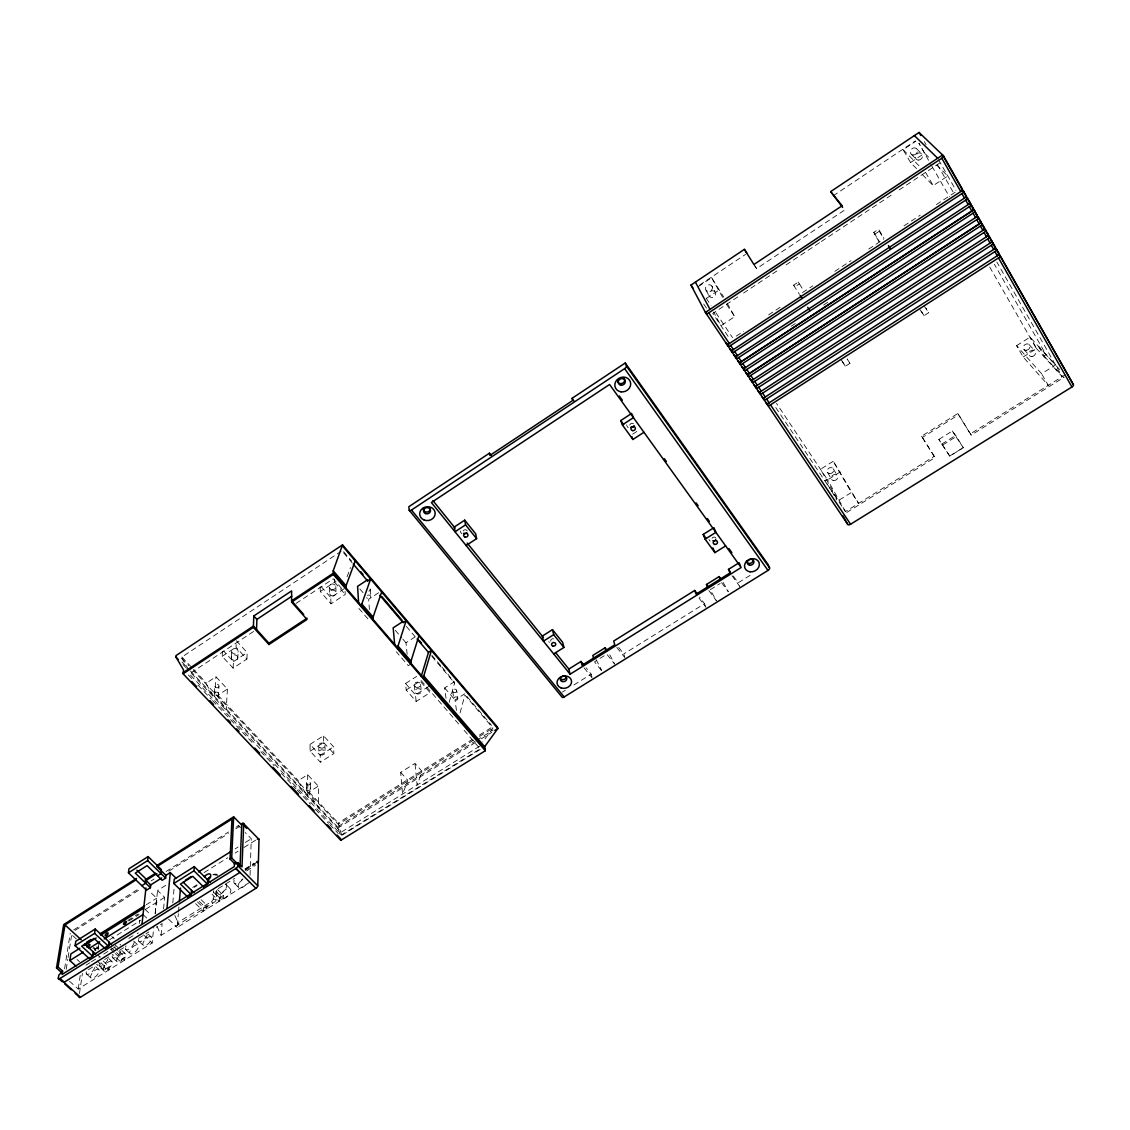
<?xml version="1.0" encoding="UTF-8"?>
<svg xmlns="http://www.w3.org/2000/svg" width="1130" height="1130" viewBox="0 0 1130 1130"><rect width="100%" height="100%" fill="white"/><g stroke="black" fill="none" stroke-linecap="round" stroke-linejoin="round"><path stroke-width="0.75" stroke-dasharray="5 3.75" d="M250.055 875.284L251.256 838.728L245.224 832.584M246.919 659.073L247.188 652.589L236.34 640.767L236.015 647.207L246.919 659.073L233.105 668.141L222.172 656.346L222.483 651.487M237.809 658.07A3.277 2.768 2.2 0 0 233.26 655.146A3.277 2.768 2.2 0 0 232.596 659.906A3.277 2.768 2.2 0 0 237.809 658.07L238.133 651.586A3.249 2.754 2.3 0 0 233.613 648.677A3.249 2.754 2.3 0 0 232.95 653.423A3.249 2.754 2.3 0 0 238.133 651.586M217.483 889.522L223.486 895.454L223.316 898.731L216.084 891.612M213.386 892.078L219.404 897.997L219.22 901.288L211.988 894.169M233.105 668.141L233.458 661.615L223.669 651.035M231.311 657.349L231.664 650.866M227.427 689.06L226.212 710.078L217.864 696.56L217.949 695.261L227.427 689.06L215.943 676.785L206.437 683.043L206.338 684.328L214.516 697.676L215.943 676.785M157.126 926.487L161.039 935.329L212.779 903.11A3.687 1.695 -45.7 0 0 216.452 899.423L217.031 889.367L234.743 878.307M174.839 915.441L178.78 924.269L177.339 922.885L211.338 901.698A2.331 1.074 -45.7 0 0 213.217 899.127L213.711 890.751M201.14 899.72L207.171 905.61L206.96 908.916L198.499 900.652M197.524 901.98L203.555 907.87L203.344 911.161L194.869 902.927M218.5 694.06A2.076 1.737 2.5 0 0 215.59 692.224A2.076 1.737 2.5 0 0 215.194 695.218A2.076 1.737 2.5 0 0 218.5 694.06L218.994 686.277A2.062 1.737 2.6 0 0 216.127 684.455A2.062 1.737 2.6 0 0 215.717 687.436A2.062 1.737 2.6 0 0 218.994 686.277M214.361 693.622L214.898 685.825M249.815 882.248L177.184 927.448L178.342 913.76M178.484 912.037L178.907 906.91M172.791 902.898L174.274 886.259M161.039 935.329L162.141 923.634L156.237 927.32M163.539 908.944L164.641 897.347L157.55 890.511L166.209 885.058M188.738 669.85L181.817 658.296L181.944 657.024L341.048 551.355M69.509 981.207L78.21 989.033L152.155 943.027L153.807 926.614M155.135 913.393L156.675 898.209L149.527 891.358M155.206 913.916L157.55 890.511M139.456 923.408L139.823 920.145M118.876 951.432L125.02 957.124L124.667 960.133L116.051 952.138M125.02 957.124L121.503 959.313L121.136 962.322L112.506 954.356M103.084 960.938L109.243 966.602L108.805 969.992L100.16 962.054M109.243 966.602L105.74 968.791L105.302 972.181L96.643 964.257M98.056 949.355L99.2 941.078M79.481 993.425L82.419 973.424M78.21 989.033L80.696 972.28M66.204 969.286L67.814 959.201M68.083 957.52L71.543 935.668M64.579 968.763L70.244 933.338M460.08 712.818L464.896 695.12L492.948 728.045L482.764 741.972M449.189 702.281L454.599 683.029L447.607 673.763M347.037 576.865L350.484 567.543M699.512 285.141L745.574 254.363M833.191 195.815L915.371 140.897M698.312 286.554L711.603 277.683L723.779 297.176M916.515 168.61L910.568 162.55L903.138 149.711L915.823 141.236M706.307 298.504L719.556 289.69M910.568 162.55L924.623 153.2L930.71 159.189M753.908 264.491L756.591 268.629L844.746 209.996M737.706 296.936L712.762 313.462L729.627 338.661M743.568 293.037L778.796 269.703M786.127 264.83L819.886 242.456M821.355 241.481L893.251 193.823M899.127 189.939L940.216 162.692M253.629 631.458L189.374 673.918L341.472 834.929L480.123 748.851L461.958 727.805M296.131 603.378L333.294 578.814L343.153 590.227M727.141 303.165L734.726 316.654L720.968 325.737L713.637 312.12M922.476 174.684L933.182 185.617L947.788 175.969L936.812 165.178M222.172 656.346L236.015 647.207M345.074 591.371L345.215 594.465L330.991 603.816L320.313 591.555L334.565 582.148L334.452 579.068M798.288 282.105L799.348 283.898L794.701 286.964L793.613 285.17L798.288 282.105L804.08 291.342M879.027 241.862L873.787 232.328L878.547 229.178L883.928 238.133M874.507 234.376L879.267 231.24L878.547 229.178M233.458 661.615L247.188 652.589M330.991 603.816L330.779 597.572L344.918 588.264M736.223 336.147L743.582 331.316M768.598 314.875L780.378 307.134M802.455 292.613L812.753 285.848M834.83 271.327L851.017 260.691M868.688 249.08L883.406 239.405M904.014 225.859L920.201 215.223M936.389 204.572L956.997 191.027M378.607 592.77L368.677 599.267L369.397 609.564M791.127 326.259L797.031 322.403M823.572 305.044L829.477 301.202M632.645 434.188L638.139 430.601M407.139 654.214L405.981 642.772L415.812 636.444M841.172 359.764L845.381 366.261L849.958 363.323L847.147 358.888M919.651 309.21L924.043 315.68L928.733 312.671L926.049 308.207M411.292 663.734L408.283 665.655L396.305 651.784M310.044 744.388L323.519 735.785L333.632 746.831L333.859 753.611L320.341 762.185L310.129 751.168L310.044 744.388L320.2 755.363L320.341 762.185M406.193 690.02L420.134 681.136L430.064 692.619L416.151 701.448L406.193 690.02L405.557 683.481L416.645 676.404M310.129 751.168L323.689 742.537L323.519 735.785M320.2 755.363L333.632 746.831M416.151 701.448L415.459 694.865L429.301 686.08M307.628 774.714L307.869 796.594L298.32 781.96L298.32 780.618L307.628 774.714L318.321 786.141L318.745 808.105L309.041 793.345L309.027 791.989L318.321 786.141M446.039 698.312L444.683 687.916L454.415 681.757M73.648 929.905L139.188 888.477M151.109 880.934L154.076 879.055M165.997 871.527L228.557 831.977M236.001 827.259L238.981 825.38M75.06 930.414L140.53 889.042M168.808 871.173L228.331 833.559M235.774 828.855L240.238 826.044M833.248 461.252L820.507 469.275L838.192 500.717L851.384 492.482L833.248 461.252L858.631 503.373L851.384 492.482M1016.605 345.639L1030.066 337.15L1055.547 364.976L1041.563 373.705L1016.605 345.639L1023.173 356.995L1048.273 385.358L1041.563 373.705M456.449 710.403L455.009 699.95L464.713 693.834M146.222 904.791L156.675 898.209M235.139 848.87L238.063 847.02M245.394 842.415L251.256 838.728M989.725 267.061L1036.168 348.082L1038.64 346.529L1059.785 369.722M840.31 471.902L827.598 479.897L776.494 403.382M1023.173 356.995L1036.606 348.563L1030.066 337.15M127.817 920.484L138.128 914.001M145.502 909.382L164.641 897.347M204.078 872.572L227.723 857.712M235.111 853.079L238.063 851.215M243.967 847.5L257.273 839.152M128.792 920.978L139.075 914.523M192.679 887.417L198.47 883.787M94.426 949.285L98.494 946.742M109.624 939.765L140.431 920.442M194.19 887.403L197.086 885.581M1038.64 346.529L1044.035 355.978L1046.055 354.721L994.386 264.279M846.751 512.483L935.019 457.565L921.543 436.236L957.845 413.509L971.193 435.064L1064.333 377.138M921.543 436.236L922.377 437.437L958.72 414.682M85.951 965.19L90.047 962.619M91.417 961.757L99.624 956.63L98.169 955.288M103.678 954.101L116.983 945.782M128.806 938.38L134.724 934.68M245.069 868.857L253.996 863.278M245.055 869.563L256.948 862.134M400.67 772.355L407.436 779.87L407.563 781.211L402.548 794.093L400.67 772.355L414.993 763.414L421.73 770.971L421.871 772.313L417.111 785.039L414.993 763.414M245.125 870.453L255.451 863.998M88.324 969.724L95.711 965.119M104.567 959.596L110.472 955.909M119.328 950.372L123.763 947.604M138.524 938.38L148.863 931.939M246.552 870.933L255.408 865.41M938.861 439.429L952.35 430.996L956.376 436.477L963.311 447.748L949.765 456.153L938.861 439.429L949.765 456.153M941.756 444.09L955.245 435.686L963.311 447.748M710.29 589.676L720.177 583.518M942.787 444.952L956.376 436.477M341.472 834.929L338.223 822.993L471.93 739.698M479.36 735.065L492.736 726.745L489.375 722.79M203.555 907.87L207.171 905.61M219.404 897.997L223.486 895.454M473.611 740.079L338.266 824.363L193.484 670.697M479.572 736.379L492.948 728.045L492.736 726.745M480.222 749.444L340.653 836.073L337.531 826.892L475.165 741.224M476.662 740.291L493.118 730.051M775.759 407.534L845.452 511.579L934.185 456.365M957.845 413.509L970.303 433.878L1064.771 375.089M337.573 828.276L475.363 742.537M481.352 738.808L491.833 732.282M562.387 692.083L565.268 690.289M573.913 684.921L591.202 674.172L586.117 667.816M624.537 656.459L623.788 653.917L704.527 603.717L699.611 597.092M731.958 575.664L739.74 586.428L738.201 582.783L753.06 573.546M479.713 746.153L341.373 832.104L187.905 669.695M949.694 456.04L963.226 447.635M216.395 874.253L213.245 874.549L217.313 874.535L214.361 874.366M213.245 874.549L216.254 874.253M217.313 874.535L213.994 874.309L215.816 874.281M213.994 874.309L216.649 874.295M212.963 874.691L214.46 874.691M213.217 899.127L216.452 899.423M214.658 874.973L217.822 875.27M77.024 959.483L79.481 961.715M86.473 973.933L90.909 977.959M97.109 960.867L105.74 968.791M99.482 965.825L103.904 969.865M98.903 969.568A5.805 2.543 -47.4 0 0 91.417 974.244A5.805 2.543 -47.4 0 0 94.397 977.492A5.805 2.543 -47.4 0 0 98.903 969.568L94.496 965.529A5.82 2.528 -47.3 0 1 92.872 970.854A5.82 2.528 -47.3 0 1 87.293 974.328A5.82 2.528 -47.3 0 1 87.01 970.204M72.687 935.584L76.374 938.959M111.898 961.461A5.805 2.557 -47.2 0 0 104.384 966.164A5.805 2.557 -47.2 0 0 107.435 969.385A5.805 2.557 -47.2 0 0 111.898 961.461L107.505 957.407A5.82 2.543 -47.2 0 1 103.564 964.949A5.82 2.543 -47.2 0 1 99.426 963.269M93.578 947.858L96.078 950.16M110.429 949.073L114.13 952.491M115.359 953.635L121.503 959.313M112.548 957.675L116.955 961.743M124.95 953.325A5.805 2.571 -47 0 0 117.407 958.042A5.805 2.571 -47 0 0 120.514 961.235A5.805 2.571 -47 0 0 124.95 953.325L120.557 949.242A5.82 2.557 -47 0 1 116.672 956.785A5.82 2.557 -47 0 1 112.463 955.118M115.274 945.076L117.76 947.392M113.961 946.869L117.647 950.288M111.121 947.576L114.822 951.008M111.771 936.445L114.257 938.762M125.656 949.483L130.063 953.579M138.849 941.262L143.228 945.372M133.679 941.064L138.058 945.16A5.805 2.585 -46.9 0 1 133.651 953.056A5.805 2.585 -46.9 0 1 130.473 949.906A5.805 2.585 -46.9 0 1 138.058 945.16M151.222 936.954A5.805 2.599 -46.7 0 0 143.609 941.714A5.805 2.599 -46.7 0 0 146.858 944.835A5.805 2.599 -46.7 0 0 151.222 936.954L146.858 932.829A5.82 2.599 -46.6 0 1 145.389 938.098A5.82 2.599 -46.6 0 1 139.725 941.629A5.82 2.599 -46.6 0 1 139.258 937.575M143.538 934.891L152.155 943.027M143.044 914.58L146.688 918.04M144.965 909.24L151.01 915.003M168.624 919.241L177.184 927.448M211.338 901.698L212.779 903.11M216.353 894.649L220.661 898.901M916.515 148.666L921.6 153.694M225.958 884.479L230.252 888.731M234.447 883.363L238.755 887.643A6.992 3.263 -45.3 0 0 247.286 883.194M911.26 154.245L916.303 159.302M903.138 149.711L919.665 166.435M237.992 825.211L240.407 827.669M188.357 674.991L191.987 678.819M198.032 685.218L211.324 699.272M212.525 700.558L253.629 744.02M260.875 751.69L274.18 765.759M281.427 773.428L295.933 788.768M297.148 790.054L310.439 804.108M315.27 809.221L328.576 823.29M329.776 824.575L338.237 833.516M181.944 657.024L192.439 668.183M193.597 669.412L206.437 683.043M217.949 695.261L298.32 780.618M309.027 791.989L338.223 822.993M181.817 658.296L188.823 665.74M181.987 662.025L189.233 669.695M190.433 670.966L337.531 826.892M183.074 664.581L186.69 668.409M323.689 742.537L333.859 753.611M1044.035 355.978L1063.443 377.265M1036.168 348.082L1062.214 376.686L996.9 262.118M1029.148 344.594L1034.798 350.823M1024.077 349.594L1029.67 355.851M405.557 683.481L415.459 694.865M321.217 586.583L330.779 597.572M358.93 608.491L370.245 621.599M421.08 680.472L460.814 726.491M334.565 582.148L345.215 594.465M359.806 588.914L363.14 592.798M395.302 630.314L401.715 637.8M402.774 639.043L405.981 642.772M444.683 687.916L455.009 699.95M343.647 551.723L351.614 561.073M431.716 655.103L440.799 665.768M441.929 667.096L446.463 672.435M466.944 696.476L482.651 714.895M483.767 716.208L488.245 721.477M343.633 552.824L352.193 562.881M406.362 626.43L414.88 636.43M431.886 656.375L454.599 683.029M584.041 667.844L592.205 678.042M601.414 670.486L594.521 661.827L606.81 654.157L614.649 664.101L609.098 653.479M618.746 647.476L623.788 653.917M616.825 647.419L624.904 657.731M970.303 433.878L971.193 435.064M699.046 598.109L704.965 606.076M708.877 590.552L716.477 600.878L710.502 590.284M721.59 582.642L728.2 591.71M733.342 576.074L738.201 582.783M924.326 306.202L928.733 312.671M703.707 304.027L706.631 308.405M706.151 298.179L711.024 305.481M715.912 312.784L732.523 337.63M829.872 488.132L824.971 480.815L827.301 479.36L845.452 511.579M726.548 304.323L734.726 316.654M847.429 359.425L849.958 363.323M793.613 285.17L799.447 294.393M842.556 361.84L845.381 366.261M922.377 437.437L935.019 457.565M754.84 265.861L756.591 268.629M952.35 430.996L955.245 435.686M873.787 232.328L879.168 241.255M921.36 311.216L924.043 315.68M879.267 231.24L883.773 238.741M925.569 172.41L933.182 185.617M833.276 468.795L837.302 475.772M924.623 153.2L918.874 143.171L931.007 164.641M931.897 166.181L949.412 196.747M924.326 141.645L926.077 144.711M937.462 164.641L953.226 192.227M938.55 159.768L955.966 190.32M723.129 582.416L728.285 591.484M827.556 472.397L831.539 479.402M831.68 491.07L836.652 499.912M711.603 277.683L723.228 298.405M711.942 286.13A3.588 3.235 -33.9 0 1 709.004 291.455A3.588 3.235 -33.9 0 1 705.897 286.78A3.588 3.235 -33.9 0 1 711.942 286.13L715.248 292.105A3.616 3.263 -33.6 0 1 712.296 297.458A3.616 3.263 -33.6 0 1 709.174 292.755A3.616 3.263 -33.6 0 1 715.248 292.105M705.968 290.113L709.23 296.102M596.089 659.567L601.612 670.203M704.527 603.717L705.939 607.417M591.202 674.172L591.88 676.743M456.718 690.656A2.02 1.695 -8 0 1 453.85 692.464A2.02 1.695 -8 0 1 453.554 689.526A2.02 1.695 -8 0 1 456.718 690.656L457.805 698.368A2.034 1.709 -8 0 1 454.924 700.176A2.034 1.709 -8 0 1 454.613 697.238A2.034 1.709 -8 0 1 457.805 698.368M452.706 691.108L453.752 698.82M420.586 684.427L421.306 690.967M414.286 685.133L414.978 691.673M370.202 589.323L370.725 596.612M335.808 586.456L336.062 592.643M329.282 587.19L329.494 593.377M324.96 745.249L325.129 752.029M320.186 586.908L320.313 591.555M318.745 745.955L318.886 752.75M310.298 783.147L310.369 788.571M306.357 783.599L306.414 789.023M549.491 642.349A4.562 3.87 -12.9 0 1 548.728 641.628M550.818 641.204A2.091 1.78 -12.9 0 1 553.728 638.86M461.972 533.784A4.732 4.181 -9.8 0 1 460.32 531.001M463.258 530.902A2.175 1.921 -9.8 0 1 467.255 530.931M710.205 541.072A4.704 4.026 -22.2 0 1 708.976 539.363M712.055 538.247A2.161 1.85 -22.2 0 1 715.954 538.275M628.266 427.733A4.873 4.351 -22.7 0 1 626.726 424.767M629.777 425.035A2.246 2.006 -22.7 0 1 633.436 423.722M238.755 887.643A6.992 3.263 -45.3 0 1 242.3 879.281M243.007 878.9A7.006 3.249 -45.2 0 1 235.817 883.745A7.006 3.249 -45.2 0 1 234.645 879.055M225.138 884.126A7.006 3.235 -45.5 0 1 225.167 889.748A7.006 3.235 -45.5 0 1 217.864 895.045A7.006 3.235 -45.5 0 1 216.593 890.327M94.51 950.132A4.562 1.978 -47 0 1 95.542 950.81M96.544 946.997A8.56 3.701 -47 0 1 98.607 949.186M92.942 948.31A8.56 3.701 -47 0 1 94.256 947.604M94.383 949.638A8.56 3.701 -47.1 0 1 98.875 948.466M137.126 933.606A1.963 0.876 -46.6 0 1 138.524 933.027M99.779 957.491A1.963 0.862 -47.1 0 1 100.372 956.7M119.992 944.44A1.963 0.862 -46.9 0 1 120.599 945.047M134.06 942.533A5.82 2.585 -46.8 0 1 129.244 948.96A5.82 2.585 -46.8 0 1 125.289 947.999M125.557 946.954A5.82 2.585 -46.8 0 1 126.094 945.796M367.377 595.383A2.119 1.836 -3.9 0 1 370.428 595.863A2.119 1.836 -3.9 0 1 369.567 598.476A2.119 1.836 -3.9 0 1 366.657 597.544M370.075 588.857A2.105 1.822 -3.8 0 1 368.874 591.244M223.867 898.873A6.992 3.249 -45.6 0 0 230.746 889.437A6.992 3.249 -45.6 0 0 221.777 893.166A6.992 3.249 -45.6 0 0 223.867 898.873M833.502 480.561A3.418 2.882 -28.3 0 0 837.627 476.465A3.418 2.882 -28.3 0 0 832.132 475.73A3.418 2.882 -28.3 0 0 833.502 480.561M829.519 473.555A3.39 2.867 -28.4 0 0 833.601 469.473A3.39 2.867 -28.4 0 0 828.135 468.738A3.39 2.867 -28.4 0 0 829.519 473.555M1031.987 356.529A3.602 2.966 -36.8 0 0 1035.278 351.43A3.602 2.966 -36.8 0 0 1029.416 352.066A3.602 2.966 -36.8 0 0 1031.987 356.529M1026.379 350.272A3.574 2.952 -37 0 0 1029.642 345.187A3.574 2.952 -37 0 0 1023.822 345.822A3.574 2.952 -37 0 0 1026.379 350.272M918.803 160.079A3.856 3.333 -45 0 0 922.137 154.372A3.856 3.333 -45 0 0 915.893 155.036A3.856 3.333 -45 0 0 918.803 160.079M913.746 155.008A3.828 3.305 -45.3 0 0 917.052 149.344A3.828 3.305 -45.3 0 0 910.865 149.993A3.828 3.305 -45.3 0 0 913.746 155.008M307.106 784.672A1.978 1.624 -2 0 0 310.298 783.57A1.978 1.624 -2 0 0 307.586 781.889A1.978 1.624 -2 0 0 307.106 784.672M307.162 790.096A1.992 1.624 -2.1 0 0 310.369 788.994A1.992 1.624 -2.1 0 0 307.643 787.299A1.992 1.624 -2.1 0 0 307.162 790.096M330.511 589.083A3.291 2.853 -1.9 0 0 335.794 587.205A3.291 2.853 -1.9 0 0 331.33 584.168A3.291 2.853 -1.9 0 0 330.511 589.083M330.723 595.284A3.305 2.867 -1.9 0 0 336.048 593.391A3.305 2.867 -1.9 0 0 331.542 590.354A3.305 2.867 -1.9 0 0 330.723 595.284M319.917 747.665A3.136 2.585 -2.3 0 0 324.946 745.927A3.136 2.585 -2.3 0 0 320.68 743.215A3.136 2.585 -2.3 0 0 319.917 747.665M320.072 754.459A3.15 2.599 -2.4 0 0 325.129 752.707A3.15 2.599 -2.4 0 0 320.835 749.995A3.15 2.599 -2.4 0 0 320.072 754.459M415.43 686.913A3.164 2.67 -6.3 0 0 420.558 685.119A3.164 2.67 -6.3 0 0 416.334 682.308A3.164 2.67 -6.3 0 0 415.43 686.913M416.108 693.453A3.178 2.684 -6.4 0 0 421.278 691.659A3.178 2.684 -6.4 0 0 417.027 688.834A3.178 2.684 -6.4 0 0 416.108 693.453"/><path stroke-width="1.5" d="M291.611 602.078L291.625 590.877L253.798 615.963L253.374 627.362L268.926 644.51L307.007 619.48L291.611 602.078L333.35 574.464L333.209 570.777L342.531 544.872L175.969 655.626L175.828 656.897L183.526 669.878L183.131 673.819L340.808 840.324L485.321 750.73L484.685 746.676L423.778 675.952L431.42 650.499L428.482 652.377L421.264 676.263M268.926 644.51L268.954 643.224L253.431 626.091L183.272 672.505M75.117 993.27L78.987 996.759A2.345 1.031 -47.8 0 0 80.498 997.211L255.889 888.335A2.359 1.116 -45.3 0 0 257.767 885.736L258.36 863.56L256.948 862.134L256.962 861.427L258.403 862.162L259.01 839.392L243.699 823.728A2.288 1.031 -44.4 0 0 241.961 823.502L246.679 828.318M256.538 629.537L256.891 619.381L253.798 615.963M243.699 823.728L242.004 866.908L238.006 862.896L235.972 864.168L236.057 862.374L231.692 857.981L233.628 816.835L157.098 865.368L156.971 866.611L165.912 875.312L165.658 878.095L162.169 880.298L147.055 865.637L135.275 873.109L150.431 887.7L146.519 890.172L128.453 872.812L128.947 868.786L148.087 856.597L161.392 869.549L160.997 873.575L157.508 875.778M240.04 866.456L241.721 825.098L233.628 816.835M136.349 879.677L65.003 924.905L58.068 966.998L62.602 971.08L58.817 975.148L58.308 978.185A2.373 1.003 -47.5 0 0 59.819 978.622L235.972 868.377A2.373 1.088 -45.1 0 0 237.879 865.778L238.006 862.896M156.971 866.611L231.975 819.066L230.04 859.026L234.404 863.405L234.263 866.639L91.742 955.895M210.265 882.417L194.275 866.625L174.218 879.267L173.836 883.476L187.538 896.81L191.182 894.536L180.461 884.084L192.792 876.329L203.485 886.824L207.595 884.253L207.864 880.044M203.485 886.824L203.541 885.878M191.182 894.536L191.493 890.299M207.595 884.253L193.965 870.82L194.275 866.625M187.538 896.81L187.608 895.85M179.345 901.782L180.489 888.095M166.958 908.365L170.277 872.572L165.983 875.27M150.431 887.7L150.728 884.917L146.053 880.425M141.97 924.397L145.954 887.926M128.453 872.812L147.649 860.594L148.087 856.597M92.618 956.234L81.671 946.191L94.072 938.394L104.991 948.494L108.537 946.276L109.102 941.94L95.217 929.044L75.767 941.29L75.103 945.641L89.086 958.438L92.618 956.234L93.239 951.884M104.991 948.494L105.118 947.519M89.086 958.438L89.228 957.463M75.103 945.641L94.595 933.366L95.217 929.044M76.007 966.122L69.848 960.528L70.893 953.89L79.806 948.282M62.602 971.08L62.051 974.484L88.776 957.746M61.034 972.068L56.5 967.972L63.69 924.58L136.504 878.42M411.292 663.734L411.023 661.149L418.905 635.78M398.24 648.578L398 646.021L406.122 620.751L403.156 622.672L379.821 595.284M373.281 619.621L373.098 617.093L381.686 592.021M361.967 606.499L361.812 603.999L370.626 579.012L367.631 580.99L353.295 564.167M346.204 588.207L346.091 585.736L355.201 560.89M484.685 746.676L497.822 728.553L497.61 727.254L342.531 544.872M842.641 207.426L830.649 191.62L919.071 132.45L943.423 155.799A2.952 1.13 -31.4 0 1 941.813 158.242L708.75 312.841A2.754 1.102 -34.6 0 1 705.925 313.377L690.981 285.057L744.388 249.335L747.015 253.403M489.417 453.201L408.82 506.734L409.23 510.252L561.85 696.899A2.429 1.243 -39.2 0 0 564.167 696.956L767.99 570.424A2.528 1.3 -34.5 0 0 769.572 567.896L767.92 564.308L625.243 363.013L572.02 398.353L572.698 400.486L489.897 455.447L489.417 453.201L491.381 455.729M409.23 510.252A2.585 1.031 -39.3 0 0 411.475 510.026L624.636 368.634A2.698 1.088 -35.9 0 0 626.472 366.106L625.243 363.013M256.891 619.381L291.78 596.273M291.611 600.821L333.308 573.235L485.109 749.374M183.131 673.819L253.374 627.362M268.954 643.224L306.993 618.223M464.727 520.153L454.246 527.032L455.009 531.778L465.546 524.871L464.727 520.153L475.744 533.897L476.606 538.657L466.111 545.508M730.63 345.455L961.927 193.611A2.924 1.172 -30.9 0 0 963.509 191.154L962.647 190.32L727.268 344.947L727.819 345.95A2.726 1.144 -34.4 0 0 730.63 345.455L733.342 349.495A2.726 1.144 -34.3 0 1 730.517 349.975L729.98 348.958M643.945 432.282L632.913 439.471L622.362 424.894L620.766 420.558L631.769 413.34M622.362 424.894L633.422 417.648L632.32 414.781M734.684 351.501L965.656 200.151A2.924 1.187 -30.9 0 0 967.224 197.708L966.362 196.86L731.322 350.964L731.873 351.981A2.726 1.144 -34.3 0 0 734.684 351.501L737.381 355.512A2.726 1.144 -34.3 0 1 734.557 355.992L734.02 354.975M738.723 357.518L969.356 206.677A2.91 1.187 -30.8 0 0 970.924 204.219L970.063 203.372L735.362 356.967L735.898 357.984A2.726 1.158 -34.3 0 0 738.723 357.518L741.407 361.515L971.828 211.013A2.91 1.187 -30.7 0 0 973.382 208.556L970.924 204.219M742.749 363.521L973.057 213.174A2.91 1.201 -30.7 0 0 974.611 210.717L973.749 209.855L739.373 362.942L739.924 363.973A2.712 1.158 -34.2 0 0 742.749 363.521L745.419 367.504A2.712 1.158 -34.2 0 1 742.594 367.942L742.043 366.925M746.76 369.482L976.744 219.644A2.91 1.201 -30.6 0 0 978.283 217.186L977.422 216.31L743.37 368.903L743.935 369.934A2.712 1.172 -34.2 0 0 746.76 369.482L749.416 373.451L979.187 223.938A2.896 1.201 -30.6 0 0 980.727 221.48L978.283 217.186M750.744 375.443L980.402 226.085A2.896 1.201 -30.5 0 0 981.956 223.627L981.08 222.751L747.368 374.835L747.919 375.866A2.698 1.172 -34.1 0 0 750.744 375.443L753.399 379.383A2.698 1.172 -34.1 0 1 750.574 379.821L750.009 378.776M754.727 381.361L984.061 232.498A2.896 1.215 -30.4 0 0 985.6 230.04L984.71 229.164L751.337 380.754L751.902 381.785A2.698 1.187 -34.1 0 0 754.727 381.361L757.368 385.302A2.698 1.187 -34 0 1 754.543 385.726L753.978 384.68M758.682 387.265L987.691 238.896A2.882 1.215 -30.4 0 0 989.23 236.438L988.34 235.548L755.292 386.63L755.857 387.675A2.698 1.187 -34 0 0 758.682 387.265L761.323 391.192A2.698 1.187 -34 0 1 758.484 391.602L757.919 390.542M403.029 621.443L393.169 627.828L394.751 645.287M762.637 393.141L991.307 245.267A2.882 1.229 -30.3 0 0 992.832 242.809L991.956 241.905L759.233 392.506L759.798 393.551A2.684 1.187 -34 0 0 762.637 393.141L765.25 397.054A2.684 1.201 -33.9 0 1 762.425 397.449L761.846 396.404M766.564 399.003L994.923 251.609A2.867 1.229 -30.2 0 0 996.434 249.151L995.558 248.247L763.16 398.339L763.739 399.399A2.684 1.201 -33.9 0 0 766.564 399.003L769.177 402.902A2.684 1.201 -33.9 0 1 766.338 403.283L765.773 402.224M770.476 404.837L998.51 257.923A2.867 1.243 -30.1 0 0 1000.022 255.465L999.146 254.547L767.072 404.159L767.651 405.232A2.684 1.201 -33.9 0 0 770.476 404.837L850.593 524.235L1071.932 386.983A2.754 1.356 -28.3 0 0 1073.316 384.511L1000.022 255.465M145.233 879.776L155.516 873.264M145.106 881.033L156.858 873.589M141.843 885.68L145.756 883.208L146.194 879.168L136.914 870.213M552.485 629.65L542.259 636.105L543.403 641.176L553.672 634.693L552.485 629.65L562.698 642.391L563.927 647.462L553.686 653.903M705.12 539.151L703.185 534.434L713.906 527.668L715.883 532.357L705.12 539.151L714.895 552.641L725.63 545.903M150.248 885.214L161.689 877.982M173.836 883.476L193.965 870.82M86.487 942.349L90.965 939.524M99.934 933.903L144.725 905.723M185.32 880.199L191.182 876.513M198.499 871.908L230.732 851.625M84.27 945.485L96.163 937.999M100.626 935.202L143.75 908.082M56.5 967.972L58.068 966.998M230.04 859.026L231.692 857.981M69.848 960.528L83.295 952.096M89.27 948.338L99.722 941.77M104.2 938.959L143.044 914.58M207.228 879.239L210.124 877.417M234.404 863.405L236.057 862.374M570.099 674.215L431.377 502.525L609.579 384.483L741.167 567.528L570.099 674.215L568.842 669.045L581.018 661.446L584.083 665.259M697.648 594.437L694.71 590.453L613.703 641.049L614.791 644.835L582.007 665.288L581.018 661.446M694.71 590.453L696.094 594.126L730.008 572.966L728.483 569.365L739.105 562.74L740.475 565.932M607.22 650.569L605.044 647.815L592.826 655.442L593.674 658.635M707.691 587.515L706.49 584.478L719.132 576.597L720.7 578.758M494.827 730.418L497.822 728.553L342.588 546.044M59.989 978.509L64.156 982.253L239.8 872.515L235.789 868.49M59.819 978.622L80.498 997.211M58.308 978.185L62.192 981.673M64.777 983.99L71.232 989.795M65.003 924.905L81.247 939.835M84.75 944.087L95.697 954.144M94.595 933.366L108.537 946.276M109.059 942.307L111.517 944.581M914.368 135.6L937.674 158.242M147.649 860.594L165.658 878.095M183.187 882.177L193.908 892.658M170.277 872.572L176.195 878.335M961.404 188.131L962.266 188.978A2.924 1.172 -31 0 1 960.684 191.422L941.813 158.242M968.834 201.197L969.695 202.058A2.91 1.187 -30.8 0 1 968.128 204.502L965.656 200.151M972.52 207.694L973.382 208.556M976.193 214.163L977.069 215.039A2.91 1.201 -30.6 0 1 975.515 217.483L973.057 213.174M979.851 220.604L980.727 221.48M235.972 868.377L255.889 888.335M983.51 227.031L984.385 227.907A2.896 1.215 -30.5 0 1 982.846 230.365L980.402 226.085M237.879 865.778L257.767 885.736M987.14 233.416L988.016 234.305A2.882 1.215 -30.4 0 1 986.476 236.763L984.061 232.498M990.756 239.786L991.631 240.69A2.882 1.229 -30.3 0 1 990.106 243.148L987.691 238.896M994.358 246.128L995.248 247.032A2.882 1.229 -30.2 0 1 993.722 249.49L991.307 245.267M997.945 252.456L998.835 253.36A2.867 1.243 -30.1 0 1 997.324 255.818L994.923 251.609M191.747 681.461L196.592 686.588M209.912 700.671L213.556 704.499M228.09 719.866L230.52 722.423M236.566 728.822L238.995 731.378M254.744 748.032L259.589 753.145M272.909 767.228L280.184 774.912M291.088 786.423L298.362 794.108M309.267 805.634L314.112 810.747M327.432 824.829L331.062 828.671M337.121 835.07L340.766 838.912L340.808 840.324M175.828 656.897L178.243 659.468M1073.316 384.511L942.575 154.994L705.417 312.403L847.754 524.433A2.571 1.328 -32.7 0 0 850.593 524.235M292.642 601.993L303.702 614.494M333.209 570.777L346.091 585.736M361.812 603.999L373.098 617.093M398 646.021L411.023 661.149M333.35 574.464L485.321 750.73M360.724 571.766L362.998 574.436M381.94 596.682L401.927 620.144M419.216 640.442L421.49 643.111M417.097 639.029L428.482 652.377M830.649 191.62L842.147 205.731L753.908 264.491L744.388 249.335M411.475 510.026L564.167 696.956M432.931 500.618L455.037 528.007M467.184 543.064L543.431 637.56M555.593 652.617L568.842 669.045M465.546 524.871L476.606 538.657M553.672 634.693L563.927 647.462M706.49 584.478L708.072 586.625M572.02 398.353L573.927 400.966M620.766 420.558L623.633 424.513M703.185 534.434L706.109 538.473M728.483 569.365L730.432 572.048M619.282 395.966L622.362 400.246M664.341 458.681L666.389 461.534M696.094 502.864L698.142 505.717M707.352 518.543L709.4 521.396M728.864 548.474L731.929 552.754M626.472 366.106L769.572 567.896M624.636 368.634L767.99 570.424M690.981 285.057L692.93 287.981M708.75 312.841L729.288 343.435A2.726 1.144 -34.4 0 1 726.463 343.93L725.926 342.927M800.21 295.495L802.088 298.447M807.738 307.289L809.871 310.736M888.406 245.577L890.2 248.572M919.071 132.45L920.823 135.515M961.927 193.611L964.413 197.976A2.924 1.172 -30.9 0 0 965.995 195.532L963.509 191.154M969.356 206.677L971.828 211.013M976.744 219.644L979.187 223.938M998.51 257.923L1071.932 386.983M943.423 155.799L962.266 188.978M967.224 197.708L969.695 202.058M974.611 210.717L977.069 215.039M981.956 223.627L984.385 227.907M985.6 230.04L988.016 234.305M989.23 236.438L991.631 240.69M992.832 242.809L995.248 247.032M996.434 249.151L998.835 253.36M842.98 515.887L847.754 524.433M746.04 372.858L746.591 373.889A2.712 1.172 -34.1 0 0 749.416 373.451M738.031 360.95L738.582 361.981A2.712 1.158 -34.2 0 0 741.407 361.515M695.402 282.105L710.007 309.352M712.931 547.895L714.895 552.641M719.132 576.597L720.361 579.619M631.825 436.547L632.913 439.471M605.044 647.815L605.92 650.993M423.778 675.952L424.075 678.565M367.631 580.99L367.547 579.789L357.589 586.329L358.62 603.378M752.693 558.672A3.404 2.882 -22.8 0 1 750.701 563.22A3.404 2.882 -22.8 0 1 746.478 560.847M624.537 379.087A3.616 3.263 -24.2 0 1 621.288 383.621A3.616 3.263 -24.2 0 1 617.686 379.835M623.548 377.717A3.616 3.263 -24.2 0 1 624.156 378.338M566.328 676.602A3.291 2.754 -12.8 0 1 559.986 678.042M430.05 507.808A3.475 3.108 -7.5 0 1 426.66 512.088A3.475 3.108 -7.5 0 1 423.623 507.766M466.874 532.837A2.175 1.921 -9.8 0 1 463.823 533.176M715.756 539.716A2.161 1.85 -22.2 0 1 712.875 540.733M634.085 425.615A2.246 2.006 -22.7 0 1 630.907 427.197M257.273 839.152A2.274 1.045 -44.5 0 1 259.01 839.392M204.332 876.654A5.735 2.599 -45.4 0 1 210.519 874.408A5.735 2.599 -45.4 0 1 207.27 880.976M207.171 879.451A5.721 2.599 -45.4 0 1 210.533 877.007M749.755 565.198A3.418 2.882 -22.8 0 0 753.823 561.144A3.418 2.882 -22.8 0 0 748.23 560.438A3.418 2.882 -22.8 0 0 749.755 565.198M620.963 385.175A3.616 3.263 -24.2 0 0 625.144 380.655A3.616 3.263 -24.2 0 0 619.141 379.821A3.616 3.263 -24.2 0 0 620.963 385.175M562.062 681.475A3.291 2.754 -12.8 0 0 566.794 678.537A3.291 2.754 -12.8 0 0 561.751 676.686A3.291 2.754 -12.8 0 0 562.062 681.475M425.572 513.599A3.489 3.108 -7.5 0 0 430.488 510.35A3.489 3.108 -7.5 0 0 425.007 508.246A3.489 3.108 -7.5 0 0 425.572 513.599M424.174 520.026A7.769 6.921 -7.5 0 0 435.149 512.808A7.769 6.921 -7.5 0 0 422.945 508.119A7.769 6.921 -7.5 0 0 424.174 520.026M561.003 687.873A7.331 6.144 -12.8 0 0 571.568 681.319A7.331 6.144 -12.8 0 0 560.311 677.209A7.331 6.144 -12.8 0 0 561.003 687.873M750.038 571.794A7.613 6.427 -22.7 0 0 759.12 562.754A7.613 6.427 -22.7 0 0 746.648 561.186A7.613 6.427 -22.7 0 0 750.038 571.794M621.006 391.827A8.065 7.274 -24.1 0 0 630.342 381.77A8.065 7.274 -24.1 0 0 616.938 379.892A8.065 7.274 -24.1 0 0 621.006 391.827M552.74 645.993A2.105 1.78 -12.9 0 0 555.762 644.086A2.105 1.78 -12.9 0 0 552.528 642.899A2.105 1.78 -12.9 0 0 552.74 645.993M464.896 537.004A2.189 1.921 -9.8 0 0 468.004 534.984A2.189 1.921 -9.8 0 0 464.585 533.685A2.189 1.921 -9.8 0 0 464.896 537.004M714.866 544.42A2.175 1.85 -22.1 0 0 717.437 541.807A2.175 1.85 -22.1 0 0 713.863 541.355A2.175 1.85 -22.1 0 0 714.866 544.42M632.673 430.615A2.246 2.006 -22.6 0 0 635.286 427.832A2.246 2.006 -22.6 0 0 631.543 427.324A2.246 2.006 -22.6 0 0 632.673 430.615M124.837 924.128A1.978 0.862 -46.5 0 0 126.348 921.473A1.978 0.862 -46.5 0 0 123.763 923.097A1.978 0.862 -46.5 0 0 124.837 924.128M88.281 947.081A1.978 0.848 -46.9 0 0 89.835 944.412A1.978 0.848 -46.9 0 0 87.278 946.008A1.978 0.848 -46.9 0 0 88.281 947.081M106.503 935.64A1.978 0.848 -46.7 0 0 108.042 932.97A1.978 0.848 -46.7 0 0 105.471 934.581A1.978 0.848 -46.7 0 0 106.503 935.64"/></g></svg>
